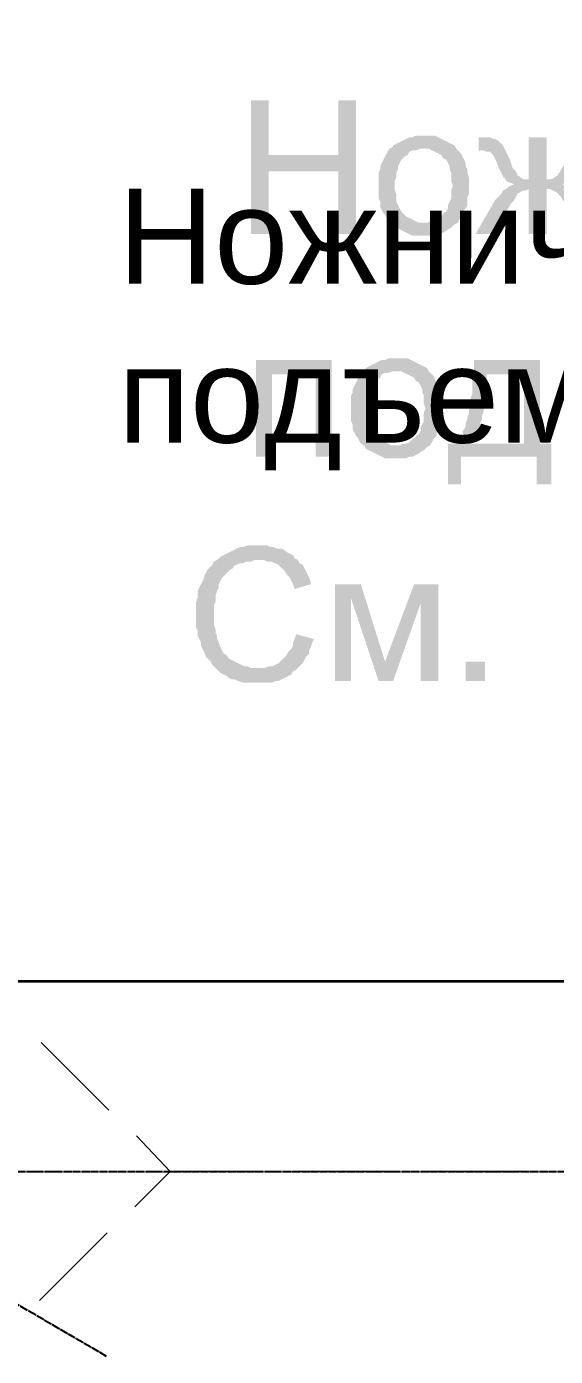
# Model space of a CAD drawing. Header units: millimetres. Extents: x -383313 to -161684, y -117025 to 99224.
# Drawn here: x -339891 to -338504, y -24067 to -20578 of the extents above; entities that cross this region are included whole.
import ezdxf

# ---------------------------------------------------------------- set-up
doc = ezdxf.new("R2010")
doc.units = ezdxf.units.MM
doc.header["$MEASUREMENT"] = 0
doc.linetypes.add('PS-GOST2.303 5', pattern=[24, 20, -1.5, 1, -1.5])
for name, color, linetype in [('PDF_Geometry', 7, 'Continuous'), ('PDF_Solid Fills', 7, 'Continuous'), ('PS_Оси', 5, 'PS-GOST2.303 5')]:
    doc.layers.add(name, color=color, linetype=linetype)
doc.styles.add('PSTUDIO', font='arial.ttf')

# ---------------------------------------------------------------- blocks, each defined once
blk = doc.blocks.new('A$Cf5759c35')
at = {"layer": 'PDF_Solid Fills'}
for points in [[(19206.5, -2506.1), (19159.9, -2506.1), (19159.9, -2857.5), (19206.5, -2857.5), (19206.5, -2692.4), (19388.5, -2692.4), (19206.5, -2650.1)], [(19435.1, -2506.1), (19388.5, -2506.1), (19388.5, -2650.1), (19206.5, -2650.1), (19388.5, -2692.4), (19388.5, -2857.5), (19435.1, -2857.5)], [(19612.9, -2599.3), (19612.9, -2599.3), (19591.7, -2599.3), (19583.2, -2603.5), (19574.8, -2603.5), (19566.3, -2607.7), (19557.8, -2612), (19549.4, -2616.2), (19540.9, -2620.4), (19532.4, -2624.7), (19532.4, -2628.9), (19524, -2633.1), (19612.9, -2633.1), (19617.1, -2633.1), (19625.6, -2633.1), (19634, -2637.4), (19642.5, -2641.6), (19651, -2645.8), (19659.4, -2650.1), (19663.7, -2658.5), (19672.1, -2662.8), (19676.4, -2671.2), (19680.6, -2679.7), (19680.6, -2688.2), (19684.8, -2696.6), (19684.8, -2705.1), (19684.8, -2717.8), (19689.1, -2730.5), (19689.1, -2730.5), (19684.8, -2743.2), (19684.8, -2755.9), (19684.8, -2764.4), (19680.6, -2772.8), (19676.4, -2781.3), (19676.4, -2789.8), (19672.1, -2798.2), (19663.7, -2802.5), (19663.7, -2806.7), (19655.2, -2810.9), (19646.7, -2819.4), (19638.3, -2823.6), (19629.8, -2823.6), (19621.3, -2827.9), (19612.9, -2827.9), (19528.2, -2827.9), (19532.4, -2836.3), (19540.9, -2840.6), (19549.4, -2844.8), (19557.8, -2849), (19566.3, -2853.3), (19574.8, -2857.5), (19583.2, -2861.7), (19591.7, -2861.7), (19600.2, -2861.7), (19612.9, -2861.7), (19617.1, -2861.7), (19629.8, -2861.7), (19638.3, -2861.7), (19646.7, -2857.5), (19655.2, -2857.5), (19663.7, -2853.3), (19672.1, -2849), (19676.4, -2844.8), (19684.8, -2840.6), (19693.3, -2832.1), (19701.8, -2827.9), (19706, -2819.4), (19710.2, -2810.9), (19718.7, -2802.5), (19718.7, -2802.5), (19718.7, -2794), (19722.9, -2789.8), (19727.2, -2781.3), (19727.2, -2768.6), (19727.2, -2760.1), (19731.4, -2751.7), (19731.4, -2739), (19731.4, -2726.3), (19731.4, -2717.8), (19731.4, -2709.3), (19727.2, -2696.6), (19727.2, -2688.2), (19722.9, -2679.7), (19722.9, -2671.2), (19718.7, -2662.8), (19714.5, -2654.3), (19710.2, -2645.8), (19701.8, -2637.4), (19697.5, -2633.1), (19693.3, -2624.7), (19684.8, -2620.4), (19676.4, -2616.2), (19667.9, -2612), (19659.4, -2607.7), (19651, -2603.5), (19642.5, -2599.3), (19634, -2599.3), (19621.3, -2599.3)], [(19761, -2603.5), (19756.8, -2603.5), (19756.8, -2641.6), (19761, -2637.4), (19769.5, -2637.4), (19824.5, -2633.1), (19820.3, -2624.7), (19816.1, -2620.4), (19811.8, -2616.2), (19807.6, -2612), (19799.1, -2607.7), (19794.9, -2607.7), (19786.4, -2603.5), (19773.7, -2603.5)], [(19524, -2633.1), (19519.7, -2637.4), (19515.5, -2645.8), (19511.3, -2654.3), (19507, -2662.8), (19502.8, -2671.2), (19498.6, -2679.7), (19498.6, -2688.2), (19494.3, -2696.6), (19494.3, -2709.3), (19494.3, -2717.8), (19494.3, -2730.5), (19494.3, -2730.5), (19494.3, -2743.2), (19494.3, -2755.9), (19494.3, -2764.4), (19498.6, -2772.8), (19498.6, -2785.5), (19502.8, -2794), (19507, -2802.5), (19511.3, -2806.7), (19515.5, -2815.2), (19519.7, -2823.6), (19528.2, -2827.9), (19612.9, -2827.9), (19608.6, -2827.9), (19600.2, -2827.9), (19591.7, -2823.6), (19583.2, -2819.4), (19574.8, -2815.2), (19566.3, -2810.9), (19557.8, -2802.5), (19557.8, -2802.5), (19553.6, -2798.2), (19549.4, -2789.8), (19545.1, -2781.3), (19540.9, -2772.8), (19540.9, -2764.4), (19540.9, -2751.7), (19536.7, -2743.2), (19536.7, -2730.5), (19536.7, -2730.5), (19536.7, -2717.8), (19540.9, -2709.3), (19540.9, -2696.6), (19545.1, -2688.2), (19545.1, -2679.7), (19549.4, -2671.2), (19553.6, -2662.8), (19557.8, -2658.5), (19562.1, -2654.3), (19570.5, -2650.1), (19574.8, -2641.6), (19583.2, -2637.4), (19591.7, -2637.4), (19604.4, -2633.1), (19612.9, -2633.1)], [(19824.5, -2633.1), (19769.5, -2637.4), (19778, -2641.6), (19786.4, -2641.6), (19794.9, -2650.1), (19799.1, -2658.5), (19803.4, -2667), (19807.6, -2679.7), (19811.8, -2688.2), (19816.1, -2696.6), (19820.3, -2705.1), (19820.3, -2709.3), (19824.5, -2709.3), (19828.8, -2717.8), (19837.2, -2722), (19849.9, -2726.3), (19849.9, -2726.3), (19841.5, -2730.5), (19833, -2734.7), (19828.8, -2739), (19888, -2739), (19934.6, -2739), (19943.1, -2739), (19951.5, -2743.2), (19960, -2747.4), (19960, -2747.4), (19964.2, -2751.7), (19972.7, -2760.1), (19976.9, -2768.6), (19985.4, -2777.1), (20027.7, -2857.5), (20078.5, -2857.5), (20027.7, -2777.1), (20027.7, -2777.1), (20023.5, -2768.6), (20015, -2760.1), (20010.8, -2751.7), (20002.3, -2743.2), (19993.9, -2739), (19989.6, -2734.7), (19981.2, -2730.5), (19976.9, -2726.3), (19976.9, -2726.3), (19985.4, -2722), (19993.9, -2717.8), (19934.6, -2713.6), (19888, -2713.6), (19888, -2713.6), (19875.3, -2713.6), (19866.9, -2709.3), (19862.6, -2705.1), (19858.4, -2705.1), (19858.4, -2700.9), (19854.2, -2692.4), (19845.7, -2683.9), (19841.5, -2671.2), (19837.2, -2658.5), (19833, -2650.1), (19828.8, -2641.6)], [(19998.1, -2637.4), (19993.9, -2645.8), (19985.4, -2658.5), (19985.4, -2662.8), (19981.2, -2675.5), (19972.7, -2688.2), (19968.5, -2696.6), (19964.2, -2700.9), (19964.2, -2705.1), (19960, -2705.1), (19955.8, -2709.3), (19947.3, -2713.6), (19934.6, -2713.6), (19993.9, -2717.8), (20002.3, -2709.3), (20006.6, -2705.1), (20010.8, -2696.6), (20015, -2688.2), (20019.3, -2675.5), (20019.3, -2667), (20027.7, -2658.5), (20032, -2650.1), (20032, -2645.8), (20036.2, -2641.6), (20044.7, -2641.6), (20057.4, -2637.4)], [(19828.8, -2739), (19820.3, -2743.2), (19816.1, -2751.7), (19807.6, -2760.1), (19799.1, -2768.6), (19794.9, -2777.1), (19748.3, -2857.5), (19794.9, -2857.5), (19841.5, -2777.1), (19841.5, -2777.1), (19849.9, -2768.6), (19854.2, -2760.1), (19858.4, -2751.7), (19866.9, -2747.4), (19871.1, -2743.2), (19879.6, -2743.2), (19888, -2739)], [(19371.6, -3187.7), (19172.6, -3187.7), (19172.6, -3441.7), (19214.9, -3441.7), (19214.9, -3225.8), (19329.2, -3225.8)], [(19540.9, -3183.5), (19540.9, -3183.5), (19519.7, -3183.5), (19511.3, -3187.7), (19502.8, -3187.7), (19494.3, -3191.9), (19485.9, -3196.2), (19477.4, -3200.4), (19468.9, -3204.6), (19460.5, -3208.9), (19460.5, -3213.1), (19452, -3217.3), (19540.9, -3217.3), (19545.1, -3217.3), (19553.6, -3217.3), (19562.1, -3221.6), (19570.5, -3225.8), (19579, -3230), (19587.5, -3234.3), (19591.7, -3242.7), (19600.2, -3247), (19604.4, -3255.4), (19608.6, -3263.9), (19608.6, -3272.4), (19612.9, -3280.8), (19612.9, -3289.3), (19612.9, -3302), (19617.1, -3314.7), (19617.1, -3314.7), (19612.9, -3327.4), (19612.9, -3340.1), (19612.9, -3348.6), (19608.6, -3357), (19604.4, -3365.5), (19604.4, -3374), (19600.2, -3382.4), (19591.7, -3386.7), (19591.7, -3390.9), (19583.2, -3395.1), (19574.8, -3403.6), (19566.3, -3407.8), (19557.8, -3407.8), (19549.4, -3412.1), (19540.9, -3412.1), (19456.2, -3412.1), (19460.5, -3420.5), (19468.9, -3424.8), (19477.4, -3429), (19485.9, -3433.2), (19494.3, -3437.5), (19502.8, -3441.7), (19511.3, -3445.9), (19519.7, -3445.9), (19528.2, -3445.9), (19540.9, -3445.9), (19545.1, -3445.9), (19557.8, -3445.9), (19566.3, -3445.9), (19574.8, -3441.7), (19583.2, -3441.7), (19591.7, -3437.5), (19600.2, -3433.2), (19604.4, -3429), (19612.9, -3424.8), (19621.3, -3416.3), (19629.8, -3412.1), (19634, -3403.6), (19638.3, -3395.1), (19646.7, -3386.7), (19646.7, -3386.7), (19646.7, -3378.2), (19651, -3374), (19655.2, -3365.5), (19655.2, -3352.8), (19655.2, -3344.3), (19659.4, -3335.9), (19659.4, -3323.2), (19659.4, -3310.5), (19659.4, -3302), (19659.4, -3293.5), (19655.2, -3280.8), (19655.2, -3272.4), (19651, -3263.9), (19651, -3255.4), (19646.7, -3247), (19642.5, -3238.5), (19638.3, -3230), (19629.8, -3221.6), (19625.6, -3217.3), (19621.3, -3208.9), (19612.9, -3204.6), (19604.4, -3200.4), (19595.9, -3196.2), (19587.5, -3191.9), (19579, -3187.7), (19570.5, -3183.5), (19562.1, -3183.5), (19549.4, -3183.5)], [(19917.7, -3187.7), (19744.1, -3187.7), (19744.1, -3221.6), (19875.3, -3225.8), (19875.3, -3407.8), (19739.9, -3407.8), (19697.5, -3407.8), (19676.4, -3407.8), (19676.4, -3513.7), (19710.2, -3513.7), (19710.2, -3441.7), (19909.2, -3441.7), (19947.3, -3407.8), (19917.7, -3407.8)], [(19452, -3217.3), (19447.8, -3221.6), (19443.5, -3230), (19439.3, -3238.5), (19435.1, -3247), (19430.8, -3255.4), (19426.6, -3263.9), (19426.6, -3272.4), (19422.4, -3280.8), (19422.4, -3293.5), (19422.4, -3302), (19422.4, -3314.7), (19422.4, -3314.7), (19422.4, -3327.4), (19422.4, -3340.1), (19422.4, -3348.6), (19426.6, -3357), (19426.6, -3369.7), (19430.8, -3378.2), (19435.1, -3386.7), (19439.3, -3390.9), (19443.5, -3399.4), (19447.8, -3407.8), (19456.2, -3412.1), (19540.9, -3412.1), (19536.7, -3412.1), (19528.2, -3412.1), (19519.7, -3407.8), (19511.3, -3403.6), (19502.8, -3399.4), (19494.3, -3395.1), (19485.9, -3386.7), (19485.9, -3386.7), (19481.6, -3382.4), (19477.4, -3374), (19473.2, -3365.5), (19468.9, -3357), (19468.9, -3348.6), (19468.9, -3335.9), (19464.7, -3327.4), (19464.7, -3314.7), (19464.7, -3314.7), (19464.7, -3302), (19468.9, -3293.5), (19468.9, -3280.8), (19473.2, -3272.4), (19473.2, -3263.9), (19477.4, -3255.4), (19481.6, -3247), (19485.9, -3242.7), (19490.1, -3238.5), (19498.6, -3234.3), (19502.8, -3225.8), (19511.3, -3221.6), (19519.7, -3221.6), (19532.4, -3217.3), (19540.9, -3217.3)], [(19744.1, -3221.6), (19744.1, -3234.3), (19739.9, -3242.7), (19739.9, -3276.6), (19735.6, -3289.3), (19735.6, -3297.8), (19735.6, -3310.5), (19731.4, -3318.9), (19731.4, -3327.4), (19727.2, -3335.9), (19727.2, -3344.3), (19722.9, -3352.8), (19722.9, -3361.3), (19718.7, -3369.7), (19714.5, -3374), (19714.5, -3382.4), (19710.2, -3390.9), (19706, -3395.1), (19701.8, -3399.4), (19697.5, -3407.8), (19739.9, -3407.8), (19739.9, -3403.6), (19744.1, -3399.4), (19748.3, -3390.9), (19752.6, -3382.4), (19752.6, -3378.2), (19756.8, -3369.7), (19761, -3361.3), (19761, -3352.8), (19765.3, -3344.3), (19765.3, -3335.9), (19769.5, -3323.2), (19769.5, -3314.7), (19769.5, -3306.2), (19773.7, -3293.5), (19773.7, -3285.1), (19773.7, -3272.4), (19778, -3259.7), (19778, -3247), (19778, -3234.3), (19778, -3225.8), (19875.3, -3225.8)], [(19181.1, -3674.5), (19181.1, -3674.5), (19151.4, -3674.5), (19138.7, -3678.8), (19130.3, -3678.8), (19121.8, -3683), (19113.3, -3687.2), (19104.9, -3691.5), (19096.4, -3695.7), (19096.4, -3695.7), (19087.9, -3699.9), (19079.5, -3704.2), (19071, -3712.6), (19062.5, -3716.9), (19058.3, -3725.3), (19049.8, -3733.8), (19045.6, -3738), (19041.4, -3746.5), (19037.1, -3755), (19037.1, -3759.2), (19032.9, -3767.7), (19028.7, -3776.1), (19024.4, -3784.6), (19020.2, -3793.1), (19020.2, -3801.5), (19020.2, -3810), (19016, -3822.7), (19016, -3831.2), (19016, -3843.9), (19016, -3852.3), (19016, -3860.8), (19016, -3873.5), (19016, -3882), (19016, -3890.4), (19020.2, -3898.9), (19020.2, -3911.6), (19024.4, -3920.1), (19028.7, -3928.5), (19028.7, -3937), (19032.9, -3945.5), (19032.9, -3945.5), (19037.1, -3953.9), (19041.4, -3966.6), (19049.8, -3975.1), (19054.1, -3979.3), (19058.3, -3987.8), (19066.8, -3996.3), (19071, -4000.5), (19176.8, -3996.3), (19172.6, -3996.3), (19159.9, -3996.3), (19151.4, -3992), (19143, -3992), (19134.5, -3987.8), (19126, -3983.6), (19117.6, -3979.3), (19109.1, -3975.1), (19100.6, -3970.9), (19096.4, -3962.4), (19087.9, -3958.2), (19083.7, -3949.7), (19079.5, -3941.2), (19075.2, -3928.5), (19075.2, -3928.5), (19071, -3920.1), (19071, -3911.6), (19066.8, -3903.1), (19066.8, -3894.7), (19062.5, -3882), (19062.5, -3873.5), (19062.5, -3865), (19062.5, -3852.3), (19062.5, -3852.3), (19062.5, -3843.9), (19062.5, -3831.2), (19066.8, -3822.7), (19066.8, -3814.2), (19066.8, -3805.8), (19071, -3793.1), (19075.2, -3784.6), (19075.2, -3776.1), (19079.5, -3767.7), (19083.7, -3759.2), (19092.2, -3750.7), (19096.4, -3746.5), (19104.9, -3738), (19113.3, -3733.8), (19113.3, -3729.6), (19121.8, -3725.3), (19130.3, -3721.1), (19138.7, -3721.1), (19147.2, -3716.9), (19159.9, -3716.9), (19168.4, -3712.6), (19181.1, -3712.6), (19282.7, -3712.6), (19274.2, -3708.4), (19270, -3699.9), (19261.5, -3695.7), (19253, -3691.5), (19248.8, -3687.2), (19240.3, -3683), (19227.6, -3683), (19219.2, -3678.8), (19210.7, -3678.8), (19202.2, -3674.5), (19189.5, -3674.5)], [(19282.7, -3712.6), (19181.1, -3712.6), (19193.8, -3712.6), (19202.2, -3716.9), (19214.9, -3716.9), (19223.4, -3721.1), (19231.9, -3725.3), (19236.1, -3729.6), (19244.6, -3738), (19248.8, -3742.3), (19253, -3750.7), (19261.5, -3759.2), (19265.7, -3767.7), (19270, -3776.1), (19274.2, -3788.8), (19316.5, -3776.1), (19316.5, -3771.9), (19312.3, -3759.2), (19308.1, -3750.7), (19303.8, -3742.3), (19299.6, -3733.8), (19295.4, -3725.3), (19286.9, -3721.1)], [(19447.8, -3776.1), (19380, -3776.1), (19380, -4030.1), (19422.4, -4030.1), (19422.4, -3814.2)], [(19651, -3776.1), (19587.5, -3776.1), (19511.3, -3979.3), (19494.3, -4030.1), (19532.4, -4030.1), (19604.4, -3826.9)], [(19278.4, -3907.4), (19278.4, -3907.4), (19274.2, -3920.1), (19270, -3928.5), (19270, -3937), (19265.7, -3945.5), (19257.3, -3953.9), (19253, -3962.4), (19248.8, -3966.6), (19240.3, -3975.1), (19240.3, -3975.1), (19231.9, -3983.6), (19223.4, -3987.8), (19214.9, -3992), (19206.5, -3992), (19193.8, -3996.3), (19185.3, -3996.3), (19176.8, -3996.3), (19071, -4000.5), (19079.5, -4009), (19087.9, -4013.2), (19096.4, -4017.4), (19100.6, -4021.7), (19109.1, -4025.9), (19117.6, -4025.9), (19126, -4030.1), (19138.7, -4034.4), (19147.2, -4034.4), (19155.7, -4034.4), (19168.4, -4034.4), (19181.1, -4034.4), (19181.1, -4034.4), (19193.8, -4034.4), (19202.2, -4034.4), (19214.9, -4034.4), (19223.4, -4030.1), (19231.9, -4030.1), (19240.3, -4025.9), (19248.8, -4021.7), (19257.3, -4017.4), (19265.7, -4013.2), (19270, -4004.7), (19278.4, -4000.5), (19282.7, -3996.3), (19291.1, -3987.8), (19295.4, -3983.6), (19299.6, -3975.1), (19303.8, -3966.6), (19312.3, -3958.2), (19312.3, -3949.7), (19316.5, -3941.2), (19320.8, -3928.5), (19325, -3920.1)]]:
    blk.add_hatch(color=8, dxfattribs=at).paths.add_polyline_path(points)
at = {"layer": 'PDF_Geometry', "color": 8, "lineweight": 35}
blk.add_lwpolyline([(17449.6, -4817.5), (23448.3, -4817.5), (23448.3, -1816.1), (17449.6, -1816.1)], close=True, dxfattribs=at)
at = {"layer": 'PDF_Geometry', "color": 8, "lineweight": 13}
for points in [[(18787.4, -5156.2), (18609.6, -4978.4)], [(18855.1, -5410.2), (18948.2, -5317.1), (18859.3, -5223.9)], [(19172.6, -5317.1), (18948.2, -5317.1)], [(19524, -5317.1), (19274.2, -5317.1)], [(19875.3, -5317.1), (19621.3, -5317.1)], [(18605.3, -5655.7), (18783.1, -5477.9)]]:
    blk.add_lwpolyline(points, dxfattribs=at)
at = {"layer": 'PDF_Solid Fills', "color": 8, "lineweight": 35}
for points in [[(19934.6, -2713.6), (19934.6, -2603.5), (19888, -2713.6), (19888, -2603.5)], [(19934.6, -2857.5), (19934.6, -2739), (19888, -2857.5), (19888, -2739)], [(19371.6, -3187.7), (19329.2, -3225.8), (19371.6, -3441.7), (19329.2, -3441.7)], [(19947.3, -3407.8), (19909.2, -3441.7), (19947.3, -3513.7), (19909.2, -3513.7)], [(19447.8, -3776.1), (19422.4, -3814.2), (19511.3, -3979.3), (19494.3, -4030.1)], [(19651, -3776.1), (19604.4, -3826.9), (19651, -4030.1), (19604.4, -4030.1)], [(19722.9, -4030.1), (19722.9, -3979.3), (19773.7, -4030.1), (19773.7, -3979.3)]]:
    blk.add_solid(points, dxfattribs=at)

msp = doc.modelspace()

# ---------------------------------------------------------------- linework, layer by layer
at = {"lineweight": 30, "ltscale": 100}
msp.add_lwpolyline([(-341014.05882, -23082.3977), (-335014.05882, -23082.3977), (-335014.05882, -20082.3977), (-341014.05882, -20082.3977)], close=True, dxfattribs=at)
at = {"layer": 'PS_Оси'}
for points in [[(-339680.75455, -24067.3199), (-360359.99268, -12026.06963)], [(-344361.65008, -23582.0977), (-340514.05882, -23582.0977), (-335514.05882, -23582.0977), (-330514.05882, -23582.0977), (-325514.05882, -23582.0977), (-320514.05882, -23582.0977), (-316483.98892, -23582.0977)]]:
    msp.add_lwpolyline(points, dxfattribs=at)

# ---------------------------------------------------------------- block references
at = {"ltscale": 100}
msp.add_blockref('A$Cf5759c35', (-358461.97282, -18264.93104), dxfattribs=at)

# ---------------------------------------------------------------- texts
at = {"ltscale": 100, "insert": (-339650.95636, -21002.88804), "char_height": 250, "attachment_point": 1, "style": 'PSTUDIO'}
msp.add_mtext_dynamic_manual_height_columns('Ножничный \\Pподъемник', width=3385.8330807, gutter_width=1250, heights=[0], dxfattribs=at)

doc.saveas('drawing.dxf')
